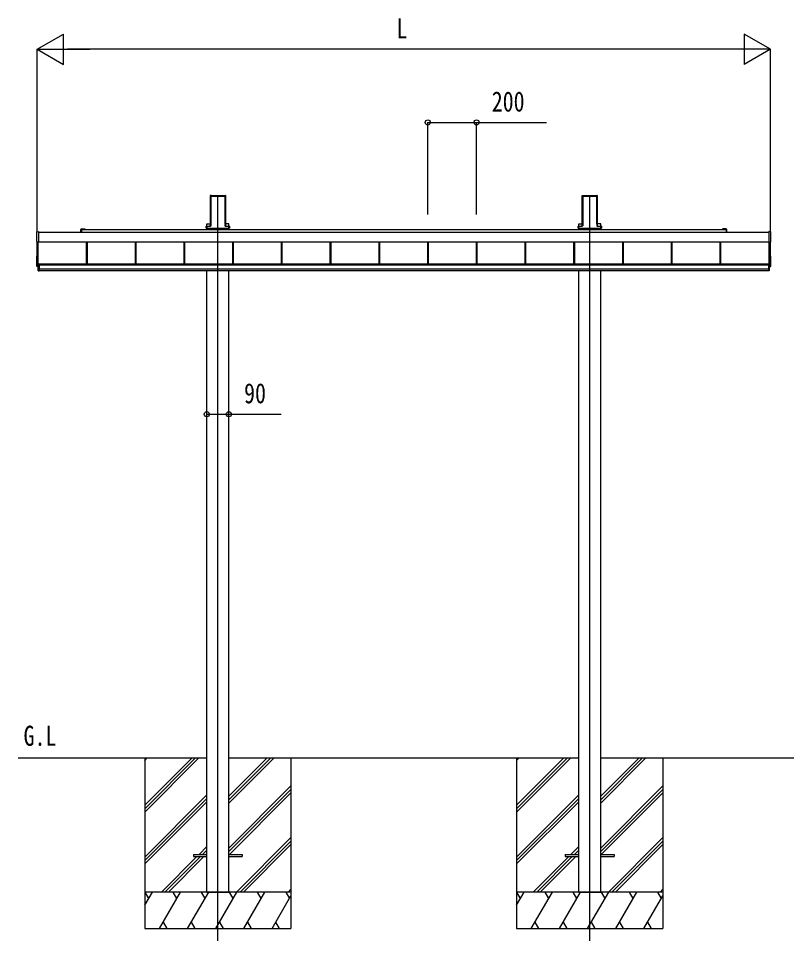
# Model space of a CAD drawing. Units: millimetres, scale not verified. Extents: x -10512 to 10512, y -7425 to 7425.
# Drawn here: x -3081 to 100, y -5088 to -1327 of the extents above; entities that cross this region are included whole.
import ezdxf
from ezdxf.enums import TextEntityAlignment as Align

# ---------------------------------------------------------------- set-up
doc = ezdxf.new("R2010")
doc.units = ezdxf.units.MM
doc.header["$LTSCALE"] = 30
for name, color, linetype in [('0-2_USER1', 3, 'Continuous'), ('0-3_YKK_12', 2, 'Continuous'), ('0-4_YKK_A1', 4, 'Continuous'), ('0-5_YKK_D', 6, 'Continuous')]:
    doc.layers.add(name, color=color, linetype=linetype)
doc.styles.add('ＭＳ ゴシック', font='')
doc.styles.get('ＭＳ ゴシック').set_extended_font_data('MS Gothic')

msp = doc.modelspace()

# ---------------------------------------------------------------- linework, layer by layer
at = {"layer": '0-3_YKK_12'}
for p, q in [((-2262.59, -5112.5), (-2262.59, -2055.36)), ((-736.59, -5112.5), (-736.59, -2055.36))]:
    msp.add_line(p, q, dxfattribs=at)
at = {"layer": '0-4_YKK_A1'}
for p, q in [((-2293.84, -2060.71), (-2293.84, -2177.38)), ((-2293.48, -2054.86), (-2293.83, -2060.35)), ((-2293.04, -2055.32), (-2293.48, -2054.86)), ((-2292.98, -2054.39), (-2290.94, -2054.39)), ((-2292.98, -2054.39), (-2292.54, -2054.85)), ((-2292.96, -2171.33), (-2292.96, -2056.2)), ((-2292.47, -2055.88), (-2292.47, -2171.01)), ((-2290.63, -2054.72), (-2290.94, -2054.39)), ((-2290.63, -2054.72), (-2234.55, -2054.72)), ((-2290.09, -2057.86), (-2235.09, -2057.86)), ((-2290.09, -2179.21), (-2290.09, -2057.86)), ((-2234.55, -2054.72), (-2234.24, -2054.39)), ((-2234.24, -2054.39), (-2232.2, -2054.39)), ((-2232.72, -2171.01), (-2232.72, -2055.88)), ((-2232.64, -2054.85), (-2232.2, -2054.39)), ((-2232.22, -2056.2), (-2232.22, -2171.33)), ((-2231.7, -2054.86), (-2232.14, -2055.32)), ((-2231.7, -2054.86), (-2231.36, -2060.35)), ((-2231.34, -2060.71), (-2231.34, -2177.38)), ((-767.84, -2060.71), (-767.84, -2177.38)), ((-767.48, -2054.86), (-767.83, -2060.35)), ((-767.04, -2055.32), (-767.48, -2054.86)), ((-766.98, -2054.39), (-764.94, -2054.39)), ((-766.98, -2054.39), (-766.54, -2054.85)), ((-766.96, -2171.33), (-766.96, -2056.2)), ((-766.47, -2055.88), (-766.47, -2171.01)), ((-764.63, -2054.72), (-764.94, -2054.39)), ((-764.63, -2054.72), (-708.55, -2054.72)), ((-764.09, -2057.86), (-709.09, -2057.86)), ((-764.09, -2179.21), (-764.09, -2057.86)), ((-708.55, -2054.72), (-708.24, -2054.39)), ((-708.24, -2054.39), (-706.2, -2054.39)), ((-706.72, -2171.01), (-706.72, -2055.88)), ((-706.64, -2054.85), (-706.2, -2054.39)), ((-706.22, -2056.2), (-706.22, -2171.33)), ((-705.7, -2054.86), (-706.14, -2055.32)), ((-705.7, -2054.86), (-705.36, -2060.35)), ((-705.34, -2060.71), (-705.34, -2177.38)), ((-2309.96, -2180.28), (-2294.95, -2180.28)), ((-2307.79, -2170.95), (-2293.84, -2170.95)), ((-2307.79, -2180.28), (-2307.79, -2170.95)), ((-2293.86, -2177.73), (-2293.95, -2179.34)), ((-2293.43, -2179.9), (-2293.05, -2173.8)), ((-2292.56, -2173.83), (-2292.93, -2179.93)), ((-2232.25, -2179.93), (-2232.63, -2173.83)), ((-2232.13, -2173.8), (-2231.75, -2179.9)), ((-2217.39, -2170.95), (-2231.34, -2170.95)), ((-2231.33, -2177.73), (-2231.23, -2179.34)), ((-2230.23, -2180.28), (-2215.22, -2180.28)), ((-2217.39, -2180.28), (-2217.39, -2170.95)), ((-783.96, -2180.28), (-768.95, -2180.28)), ((-781.79, -2170.95), (-767.84, -2170.95)), ((-781.79, -2180.28), (-781.79, -2170.95)), ((-767.86, -2177.73), (-767.95, -2179.34)), ((-767.43, -2179.9), (-767.05, -2173.8)), ((-766.56, -2173.83), (-766.93, -2179.93)), ((-706.25, -2179.93), (-706.63, -2173.83)), ((-706.13, -2173.8), (-705.75, -2179.9)), ((-691.39, -2170.95), (-705.34, -2170.95)), ((-705.33, -2177.73), (-705.23, -2179.34)), ((-704.23, -2180.28), (-689.22, -2180.28)), ((-691.39, -2180.28), (-691.39, -2170.95)), ((-3006.09, -2244.72), (-3006.09, -2203.69)), ((-2998.09, -2204.27), (-1.09, -2204.27)), ((-2825.09, -2204.27), (-2825.09, -2194.3)), ((-2822.59, -2191.8), (-2815.05, -2191.8)), ((-2822.59, -2194.3), (-190.34, -2194.3)), ((-2822.59, -2194.6), (-2822.59, -2204.27)), ((-2808.84, -2194.3), (-2822.29, -2194.3)), ((-2814.13, -2191.8), (-2808.84, -2191.8)), ((-2310.46, -2188.13), (-2310.46, -2188.62)), ((-2310.46, -2188.62), (-2310, -2188.62)), ((-2310, -2188.13), (-2310, -2181.25)), ((-2308, -2188.13), (-2310, -2188.13)), ((-2308, -2188.62), (-2310, -2188.62)), ((-2309.99, -2188.13), (-2309.99, -2188.62)), ((-2308, -2181.33), (-2308, -2188.13)), ((-2294.43, -2181.33), (-2308, -2181.33)), ((-2308, -2188.13), (-2217.18, -2188.13)), ((-2308, -2188.13), (-2308, -2188.62)), ((-2308, -2188.62), (-2217.18, -2188.62)), ((-2307.79, -2194.3), (-2307.79, -2188.62)), ((-2307.59, -2188.62), (-2307.59, -2194.3)), ((-2306.59, -2188.28), (-2218.59, -2188.28)), ((-2230.76, -2180.83), (-2217.18, -2180.83)), ((-2217.18, -2181.33), (-2230.76, -2181.33)), ((-2217.59, -2188.62), (-2217.59, -2194.3)), ((-2217.39, -2194.3), (-2217.39, -2188.62)), ((-2217.18, -2180.83), (-2217.18, -2181.33)), ((-2217.18, -2188.13), (-2217.18, -2181.33)), ((-2215.19, -2188.13), (-2217.18, -2188.13)), ((-2217.18, -2188.13), (-2217.18, -2188.62)), ((-2215.19, -2188.62), (-2217.18, -2188.62)), ((-2215.19, -2181.25), (-2215.19, -2188.13)), ((-2215.19, -2188.13), (-2215.19, -2188.62)), ((-2214.72, -2188.62), (-2215.19, -2188.62)), ((-2214.72, -2188.13), (-2214.72, -2188.62)), ((-784.46, -2188.13), (-784.46, -2188.62)), ((-784.46, -2188.62), (-784, -2188.62)), ((-784, -2188.13), (-784, -2181.25)), ((-782, -2188.13), (-784, -2188.13)), ((-782, -2188.62), (-784, -2188.62)), ((-783.99, -2188.13), (-783.99, -2188.62)), ((-782, -2181.33), (-782, -2188.13)), ((-768.43, -2181.33), (-782, -2181.33)), ((-782, -2188.13), (-691.18, -2188.13)), ((-782, -2188.13), (-782, -2188.62)), ((-782, -2188.62), (-691.18, -2188.62)), ((-781.79, -2194.3), (-781.79, -2188.62)), ((-781.59, -2188.62), (-781.59, -2194.3)), ((-780.59, -2188.28), (-692.59, -2188.28)), ((-704.76, -2180.83), (-691.18, -2180.83)), ((-691.18, -2181.33), (-704.76, -2181.33)), ((-691.59, -2188.62), (-691.59, -2194.3)), ((-691.39, -2194.3), (-691.39, -2188.62)), ((-691.18, -2180.83), (-691.18, -2181.33)), ((-691.18, -2188.13), (-691.18, -2181.33)), ((-689.19, -2188.13), (-691.18, -2188.13)), ((-691.18, -2188.13), (-691.18, -2188.62)), ((-689.19, -2188.62), (-691.18, -2188.62)), ((-689.19, -2181.25), (-689.19, -2188.13)), ((-689.19, -2188.13), (-689.19, -2188.62)), ((-688.72, -2188.62), (-689.19, -2188.62)), ((-688.72, -2188.13), (-688.72, -2188.62)), ((-185.05, -2191.8), (-190.34, -2191.8)), ((-190.34, -2194.3), (-176.89, -2194.3)), ((-176.59, -2191.8), (-184.13, -2191.8)), ((-176.59, -2194.6), (-176.59, -2204.27)), ((-174.09, -2204.27), (-174.09, -2194.3)), ((6.91, -2244.72), (6.91, -2203.69)), ((-2998.09, -2245.99), (-3005.62, -2245.52)), ((-3004.59, -2344.44), (-3004.59, -2245.59)), ((-2999.59, -2362.47), (-2999.59, -2245.89)), ((-2998.09, -2244.22), (-1.09, -2244.22)), ((-2998.09, -2244.45), (-1.09, -2244.45)), ((-2998.09, -2245.49), (-2998.09, -2245.99)), ((-2801.09, -2335.2), (-2801.09, -2244.45)), ((-2800.69, -2335.2), (-2800.69, -2244.45)), ((-2798.09, -2335.2), (-2798.09, -2244.45)), ((-2601.09, -2335.2), (-2601.09, -2244.45)), ((-2598.49, -2335.2), (-2598.49, -2244.45)), ((-2598.09, -2335.2), (-2598.09, -2244.45)), ((-2401.09, -2335.2), (-2401.09, -2244.45)), ((-2398.49, -2335.2), (-2398.49, -2244.45)), ((-2398.09, -2335.2), (-2398.09, -2244.45)), ((-2201.09, -2335.2), (-2201.09, -2244.45)), ((-2198.49, -2335.2), (-2198.49, -2244.45)), ((-2198.09, -2335.2), (-2198.09, -2244.45)), ((-2001.09, -2335.2), (-2001.09, -2244.45)), ((-1998.49, -2335.2), (-1998.49, -2244.45)), ((-1998.09, -2335.2), (-1998.09, -2244.45)), ((-1801.09, -2335.2), (-1801.09, -2244.45)), ((-1798.49, -2335.2), (-1798.49, -2244.45)), ((-1798.09, -2335.2), (-1798.09, -2244.45)), ((-1601.09, -2335.2), (-1601.09, -2244.45)), ((-1598.49, -2335.2), (-1598.49, -2244.45)), ((-1598.09, -2335.2), (-1598.09, -2244.45)), ((-1401.09, -2335.2), (-1401.09, -2244.45)), ((-1398.49, -2335.2), (-1398.49, -2244.45)), ((-1398.09, -2335.2), (-1398.09, -2244.45)), ((-1201.09, -2335.2), (-1201.09, -2244.45)), ((-1198.49, -2335.2), (-1198.49, -2244.45)), ((-1198.09, -2335.2), (-1198.09, -2244.45)), ((-1001.09, -2335.2), (-1001.09, -2244.45)), ((-998.49, -2335.2), (-998.49, -2244.45)), ((-998.09, -2335.2), (-998.09, -2244.45)), ((-801.09, -2335.2), (-801.09, -2244.45)), ((-798.49, -2335.2), (-798.49, -2244.45)), ((-798.09, -2335.2), (-798.09, -2244.45)), ((-601.09, -2335.2), (-601.09, -2244.45)), ((-598.49, -2335.2), (-598.49, -2244.45)), ((-598.09, -2335.2), (-598.09, -2244.45)), ((-401.09, -2335.2), (-401.09, -2244.45)), ((-398.49, -2335.2), (-398.49, -2244.45)), ((-398.09, -2335.2), (-398.09, -2244.45)), ((-201.09, -2335.2), (-201.09, -2244.45)), ((-198.49, -2335.2), (-198.49, -2244.45)), ((-198.09, -2335.2), (-198.09, -2244.45)), ((-1.09, -2245.49), (-1.09, -2245.99)), ((-1.09, -2245.99), (6.44, -2245.52)), ((0.41, -2362.47), (0.41, -2245.89)), ((5.41, -2344.44), (5.41, -2245.59)), ((-3006.09, -2344.82), (-3006.09, -2303.79)), ((-3005.62, -2303.3), (-3004.59, -2303.23)), ((6.44, -2303.3), (5.41, -2303.23)), ((6.91, -2344.82), (6.91, -2303.79)), ((-2999.59, -2345.99), (-3005.62, -2345.63)), ((-3004.59, -2344.44), (-2999.59, -2344.44)), ((-2999.59, -2334.94), (-2996.09, -2334.94)), ((-2996.09, -2357.38), (-2999.59, -2357.38)), ((-2999.59, -2364), (-2996.09, -2364)), ((-2996.09, -2335.2), (-3.09, -2335.2)), ((-2996.09, -2337.21), (-3.09, -2337.21)), ((-2996.09, -2339.01), (-3.09, -2339.01)), ((-2996.09, -2339.01), (-3.09, -2339.01)), ((-2996.09, -2355.98), (-3.09, -2355.98)), ((-2996.09, -2362.47), (-3.09, -2362.47)), ((-2307.79, -4912.5), (-2307.79, -2362.47)), ((-2217.39, -4912.5), (-2217.39, -2362.47)), ((-781.79, -4912.5), (-781.79, -2362.47)), ((-691.39, -4912.5), (-691.39, -2362.47)), ((0.41, -2334.94), (-3.09, -2334.94)), ((0.41, -2357.38), (-3.09, -2357.38)), ((0.41, -2364), (-3.09, -2364)), ((5.41, -2344.44), (0.41, -2344.44)), ((0.41, -2345.99), (6.44, -2345.63)), ((-3081.36, -4362.5), (-2307.79, -4362.5)), ((-2562.45, -4362.5), (-2562.45, -5062.5)), ((-2562.45, -4556.68), (-2368.27, -4362.5)), ((-2562.45, -4570.82), (-2354.13, -4362.5)), ((-2562.45, -4584.96), (-2339.99, -4362.5)), ((-2562.45, -4372.83), (-2552.12, -4362.5)), ((-2217.39, -4362.5), (-781.79, -4362.5)), ((-2217.25, -4548.13), (-2031.62, -4362.5)), ((-2217.25, -4533.99), (-2045.76, -4362.5)), ((-2217.25, -4519.85), (-2059.9, -4362.5)), ((-1962.45, -4362.5), (-1962.45, -5062.5)), ((-1036.45, -4362.5), (-1036.45, -5062.5)), ((-1036.45, -4556.68), (-842.27, -4362.5)), ((-1036.45, -4570.82), (-828.13, -4362.5)), ((-1036.45, -4584.96), (-813.99, -4362.5)), ((-1036.45, -4372.83), (-1026.12, -4362.5)), ((-691.39, -4362.5), (100.41, -4362.5)), ((-691.25, -4548.13), (-505.62, -4362.5)), ((-691.25, -4533.99), (-519.76, -4362.5)), ((-691.25, -4519.85), (-533.9, -4362.5)), ((-436.45, -4362.5), (-436.45, -5062.5)), ((-2217.25, -4731.98), (-1962.45, -4477.18)), ((-2217.25, -4746.12), (-1962.45, -4491.32)), ((-2214.99, -4758), (-1962.45, -4505.46)), ((-691.25, -4731.98), (-436.45, -4477.18)), ((-691.25, -4746.12), (-436.45, -4491.32)), ((-688.99, -4758), (-436.45, -4505.46)), ((-2562.45, -4768.81), (-2307.65, -4514.01)), ((-2562.45, -4782.95), (-2307.65, -4528.15)), ((-2562.45, -4797.09), (-2307.65, -4542.3)), ((-1036.45, -4768.81), (-781.65, -4514.01)), ((-1036.45, -4782.95), (-781.65, -4528.15)), ((-1036.45, -4797.09), (-781.65, -4542.3)), ((-2185.64, -4912.5), (-1962.45, -4689.31)), ((-659.64, -4912.5), (-436.45, -4689.31)), ((-2339.51, -4758), (-2307.65, -4726.14)), ((-2171.5, -4912.5), (-1962.45, -4703.45)), ((-2157.36, -4912.5), (-1962.45, -4717.59)), ((-813.51, -4758), (-781.65, -4726.14)), ((-645.5, -4912.5), (-436.45, -4703.45)), ((-631.36, -4912.5), (-436.45, -4717.59)), ((-2494.01, -4912.5), (-2348.51, -4767)), ((-2479.87, -4912.5), (-2334.37, -4767)), ((-2465.72, -4912.5), (-2320.22, -4767)), ((-2362.65, -4758), (-2362.65, -4767)), ((-2362.65, -4758), (-2307.65, -4758)), ((-2362.65, -4767), (-2307.65, -4767)), ((-2325.37, -4758), (-2307.65, -4740.28)), ((-2311.22, -4758), (-2307.65, -4754.43)), ((-2217.65, -4758), (-2162.65, -4758)), ((-2217.65, -4767), (-2162.65, -4767)), ((-2162.65, -4758), (-2162.65, -4767)), ((-968.01, -4912.5), (-822.51, -4767)), ((-953.87, -4912.5), (-808.37, -4767)), ((-939.72, -4912.5), (-794.22, -4767)), ((-836.65, -4758), (-836.65, -4767)), ((-836.65, -4758), (-781.65, -4758)), ((-836.65, -4767), (-781.65, -4767)), ((-799.37, -4758), (-781.65, -4740.28)), ((-785.22, -4758), (-781.65, -4754.43)), ((-691.65, -4758), (-636.65, -4758)), ((-691.65, -4767), (-636.65, -4767)), ((-636.65, -4758), (-636.65, -4767)), ((-1962.45, -4912.5), (-2562.45, -4912.5)), ((-2562.45, -4966.8), (-2531.1, -4912.5)), ((-2546.1, -4938.48), (-2561.1, -4912.5)), ((-2502.23, -5062.5), (-2415.63, -4912.5)), ((-2430.63, -4938.48), (-2445.63, -4912.5)), ((-2386.76, -5062.5), (-2300.16, -4912.5)), ((-2315.16, -4938.48), (-2330.16, -4912.5)), ((-2307.79, -4912.5), (-2217.39, -4912.5)), ((-2271.29, -5062.5), (-2184.69, -4912.5)), ((-2199.69, -4938.48), (-2214.69, -4912.5)), ((-2155.82, -5062.5), (-2069.22, -4912.5)), ((-2084.22, -4938.48), (-2099.22, -4912.5)), ((-1983.75, -4912.5), (-1968.75, -4938.48)), ((-1973.51, -4912.5), (-1962.45, -4901.44)), ((-436.45, -4912.5), (-1036.45, -4912.5)), ((-1036.45, -4966.8), (-1005.1, -4912.5)), ((-1020.1, -4938.48), (-1035.1, -4912.5)), ((-976.23, -5062.5), (-889.63, -4912.5)), ((-904.63, -4938.48), (-919.63, -4912.5)), ((-860.76, -5062.5), (-774.16, -4912.5)), ((-789.16, -4938.48), (-804.16, -4912.5)), ((-781.79, -4912.5), (-691.39, -4912.5)), ((-745.29, -5062.5), (-658.69, -4912.5)), ((-673.69, -4938.48), (-688.69, -4912.5)), ((-629.82, -5062.5), (-543.22, -4912.5)), ((-558.22, -4938.48), (-573.22, -4912.5)), ((-457.75, -4912.5), (-442.75, -4938.48)), ((-447.51, -4912.5), (-436.45, -4901.44)), ((-2040.35, -5062.5), (-1962.45, -4927.57)), ((-514.35, -5062.5), (-436.45, -4927.57)), ((-2487.24, -5036.52), (-2472.24, -5062.5)), ((-2371.76, -5036.52), (-2356.76, -5062.5)), ((-2256.29, -5036.52), (-2241.3, -5062.5)), ((-2140.82, -5036.52), (-2125.83, -5062.5)), ((-2025.35, -5036.52), (-2010.36, -5062.5)), ((-961.24, -5036.52), (-946.24, -5062.5)), ((-845.76, -5036.52), (-830.76, -5062.5)), ((-730.29, -5036.52), (-715.3, -5062.5)), ((-614.82, -5036.52), (-599.83, -5062.5)), ((-499.35, -5036.52), (-484.36, -5062.5)), ((-2562.45, -5062.5), (-1962.45, -5062.5)), ((-1036.45, -5062.5), (-436.45, -5062.5))]:
    msp.add_line(p, q, dxfattribs=at)
for points in [[(-2310.46, -2180.78), (-2310.46, -2188.13), (-2310, -2188.13)], [(-2214.72, -2180.78), (-2214.72, -2188.13), (-2215.19, -2188.13)], [(-784.46, -2180.78), (-784.46, -2188.13), (-784, -2188.13)], [(-688.72, -2180.78), (-688.72, -2188.13), (-689.19, -2188.13)], [(-3005.62, -2203.2), (-2998.09, -2202.74), (-2998.09, -2203.23), (-2998.09, -2245.49)], [(-2308, -2181.33), (-2308, -2180.83), (-2294.43, -2180.83)], [(-782, -2181.33), (-782, -2180.83), (-768.43, -2180.83)], [(6.44, -2203.2), (-1.09, -2202.74), (-1.09, -2203.23), (-1.09, -2245.49)], [(-2999.59, -2334.94), (-2999.59, -2357.38), (-2999.59, -2364)], [(-2996.59, -2334.94), (-2996.59, -2357.38), (-2996.59, -2364)], [(-2996.09, -2334.94), (-2996.09, -2357.38), (-2996.09, -2364)], [(-3.09, -2334.94), (-3.09, -2357.38), (-3.09, -2364)], [(-2.59, -2334.94), (-2.59, -2357.38), (-2.59, -2364)], [(0.41, -2334.94), (0.41, -2357.38), (0.41, -2364)]]:
    msp.add_lwpolyline(points, dxfattribs=at)
for centre, radius, start, end in [((-2309.5, -2181.25), 0.501, 90.24971, 179.75029), ((-2215.69, -2181.25), 0.501, 0.24971, 89.75029), ((-783.5, -2181.25), 0.501, 90.24971, 179.75029), ((-689.69, -2181.25), 0.501, 0.24971, 89.75029), ((-3005.6, -2203.69), 0.497, 93.16944, 179.94772), ((-2822.59, -2194.3), 2.5, 90, 180), ((-2822.29, -2194.6), 0.3, 90, 180), ((-2815.05, -2192), 0.2, 23.57818, 90), ((-2814.59, -2191.8), 0.3, 203.57818, 336.42182), ((-2814.13, -2192), 0.2, 90, 156.42182), ((-2808.84, -2193.05), 1.25, 270, 90), ((-190.34, -2193.05), 1.25, 90, 270), ((-185.05, -2192), 0.2, 23.57818, 90), ((-184.59, -2191.8), 0.3, 203.57818, 336.42182), ((-184.13, -2192), 0.2, 90, 156.42182), ((-176.89, -2194.6), 0.3, 0, 90), ((-176.59, -2194.3), 2.5, 0, 90), ((6.41, -2203.69), 0.497, 0.05228, 86.83056), ((-3005.22, -2244.75), 0.873, 177.74142, 242.53793), ((6.04, -2244.75), 0.873, 297.46207, 2.25858), ((-3005.6, -2303.79), 0.497, 93.16944, 179.94772), ((6.41, -2303.79), 0.497, 0.05228, 86.83056), ((-3005.22, -2344.85), 0.873, 177.74142, 242.53793), ((6.04, -2344.85), 0.873, 297.46207, 2.25858)]:
    msp.add_arc(centre, radius, start, end, dxfattribs=at)
for centre, major_axis, ratio, start_param, end_param in [((-2293.8, -2060.35), (0.031, 0.5), 0.061627, 1.5746234, 2.3600215), ((-2292.98, -2054.89), (0.346, -0.364), 0.996462, 2.3838095, 3.8892836), ((-2293.27, -2058.36), (0.22, 3.04), 0.070684, 5.5043854, 6.2286971), ((-2292.77, -2058.38), (0.22, 3.54), 0.060877, 5.5025319, 6.2268436), ((-2232.41, -2058.38), (-0.22, 3.54), 0.060877, 0.0563417, 0.7806534), ((-2231.92, -2058.36), (-0.22, 3.04), 0.070684, 0.0544883, 0.7787999), ((-2232.2, -2054.89), (-0.346, -0.364), 0.996462, 2.3939017, 3.8993758), ((-2231.39, -2060.35), (-0.031, 0.5), 0.061627, 3.9231638, 4.7085619), ((-767.8, -2060.35), (0.031, 0.5), 0.061627, 1.5746234, 2.3600215), ((-766.98, -2054.89), (0.346, -0.364), 0.996462, 2.3838095, 3.8892836), ((-767.27, -2058.36), (0.22, 3.04), 0.070684, 5.5043854, 6.2286971), ((-766.77, -2058.38), (0.22, 3.54), 0.060877, 5.5025319, 6.2268436), ((-706.41, -2058.38), (-0.22, 3.54), 0.060877, 0.0563417, 0.7806534), ((-705.92, -2058.36), (-0.22, 3.04), 0.070684, 0.0544883, 0.7787999), ((-706.2, -2054.89), (-0.346, -0.364), 0.996462, 2.3939017, 3.8993758), ((-705.39, -2060.35), (-0.031, 0.5), 0.061627, 3.9231638, 4.7085619), ((-2309.96, -2180.78), (0.355, -0.355), 0.99628, 2.358058, 3.9251274), ((-2308, -2180.74), (1.5, 0), 0.061163, 3.2026792, 4.712389), ((-2294.95, -2179.28), (0.691, -0.728), 0.996462, 5.5254021, 7.0308762), ((-2294.43, -2179.83), (-0.693, 0.73), 0.992955, 2.3838095, 3.8892836), ((-2294.43, -2179.83), (1.04, -1.09), 0.996462, 5.5254021, 7.0308762), ((-2293.89, -2177.73), (0.031, 0.5), 0.061627, 4.716216, 5.5016142), ((-2293.27, -2173.8), (0.22, 3.5), 0.061627, 4.716216, 5.5016142), ((-2292.77, -2173.83), (0.22, 4), 0.053972, 4.7153191, 5.5007173), ((-2232.41, -2173.83), (-0.22, 4), 0.053972, 0.782468, 1.5678662), ((-2230.75, -2179.83), (-1.04, -1.09), 0.996462, 5.5354944, 7.0409685), ((-2231.91, -2173.8), (-0.22, 3.5), 0.061627, 0.7815711, 1.5669693), ((-2230.75, -2179.83), (0.693, 0.73), 0.992955, 2.3939017, 3.8993758), ((-2231.3, -2177.73), (-0.031, 0.5), 0.061627, 0.7815711, 1.5669693), ((-2230.23, -2179.28), (-0.691, -0.728), 0.996462, 5.5354944, 7.0409685), ((-2217.18, -2180.74), (1.5, 0), 0.061163, 4.712389, 6.2220988), ((-2215.22, -2180.78), (-0.355, -0.355), 0.99628, 2.358058, 3.9251274), ((-783.96, -2180.78), (0.355, -0.355), 0.99628, 2.358058, 3.9251274), ((-782, -2180.74), (1.5, 0), 0.061163, 3.2026792, 4.712389), ((-768.95, -2179.28), (0.691, -0.728), 0.996462, 5.5254021, 7.0308762), ((-768.43, -2179.83), (-0.693, 0.73), 0.992955, 2.3838095, 3.8892836), ((-768.43, -2179.83), (1.04, -1.09), 0.996462, 5.5254021, 7.0308762), ((-767.89, -2177.73), (0.031, 0.5), 0.061627, 4.716216, 5.5016142), ((-767.27, -2173.8), (0.22, 3.5), 0.061627, 4.716216, 5.5016142), ((-766.77, -2173.83), (0.22, 4), 0.053972, 4.7153191, 5.5007173), ((-706.41, -2173.83), (-0.22, 4), 0.053972, 0.782468, 1.5678662), ((-704.75, -2179.83), (-1.04, -1.09), 0.996462, 5.5354944, 7.0409685), ((-705.91, -2173.8), (-0.22, 3.5), 0.061627, 0.7815711, 1.5669693), ((-704.75, -2179.83), (0.693, 0.73), 0.992955, 2.3939017, 3.8993758), ((-705.3, -2177.73), (-0.031, 0.5), 0.061627, 0.7815711, 1.5669693), ((-704.23, -2179.28), (-0.691, -0.728), 0.996462, 5.5354944, 7.0409685), ((-691.18, -2180.74), (1.5, 0), 0.061163, 4.712389, 6.2220988), ((-689.22, -2180.78), (-0.355, -0.355), 0.99628, 2.358058, 3.9251274), ((-2308, -2181.24), (2, 0), 0.045872, 3.2026792, 4.712389), ((-2217.18, -2181.24), (2, 0), 0.045872, 4.712389, 6.2220988), ((-782, -2181.24), (2, 0), 0.045872, 3.2026792, 4.712389), ((-691.18, -2181.24), (2, 0), 0.045872, 4.712389, 6.2220988)]:
    msp.add_ellipse(centre, major_axis=major_axis, ratio=ratio, start_param=start_param, end_param=end_param, dxfattribs=at)
at = {"layer": '0-5_YKK_D'}
for p, q in [((-3004.59, -1454.72), (-2896.34, -1392.22)), ((-2896.34, -1517.22), (-2896.34, -1392.22)), ((5.41, -1454.72), (-102.85, -1392.22)), ((-102.85, -1392.22), (-102.85, -1517.22)), ((-3004.59, -2203.88), (-3004.59, -1453.72)), ((-3004.59, -1454.72), (-2896.34, -1517.22)), ((-3004.59, -1454.72), (-2788.09, -1454.72)), ((-119.59, -1454.72), (-2879.59, -1454.72)), ((5.41, -1454.72), (-211.1, -1454.72)), ((5.41, -1454.72), (-102.85, -1517.22)), ((5.41, -2203.88), (5.41, -1453.72)), ((-1401.09, -2131.81), (-1401.09, -1753.72)), ((-1201.09, -2131.81), (-1201.09, -1753.72))]:
    msp.add_line(p, q, dxfattribs=at)
for points in [[(-1401.09, -1754.72), (-1201.09, -1754.72), (-914.59, -1754.72)], [(-2307.79, -2951.87), (-2217.39, -2951.87), (-2002.89, -2951.87)]]:
    msp.add_lwpolyline(points, dxfattribs=at)
for centre in [(-1401.09, -1754.72), (-1201.09, -1754.72), (-2307.79, -2951.87), (-2217.39, -2951.87)]:
    msp.add_circle(centre, 10.62, dxfattribs=at)

# ---------------------------------------------------------------- texts
at = {"layer": '0-2_USER1', "style": 'ＭＳ ゴシック', "width": 0.8}
msp.add_text('G.L', height=82.48, dxfattribs=at).set_placement((-3059.88, -4337.19), align=Align.BOTTOM_LEFT)
at = {"layer": '0-5_YKK_D', "style": 'ＭＳ ゴシック', "width": 0.8}
for s, p in [('L', (-1529.59, -1434.72)), ('200', (-1138.59, -1734.72)), ('90', (-2154.89, -2931.87))]:
    msp.add_text(s, height=82.48, dxfattribs=at).set_placement(p, align=Align.BOTTOM_LEFT)

doc.saveas('drawing.dxf')
